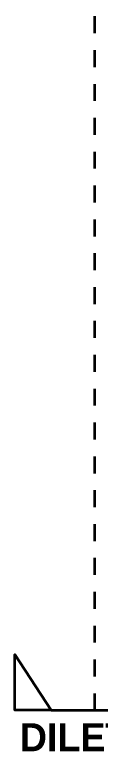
# Model space of a CAD drawing. Header units: millimetres. Extents: x 635850 to 824661, y -5878409 to -5774454.
# Drawn here: x 785225 to 785758, y -5825232 to -5820627 of the extents above; entities that cross this region are included whole.
import ezdxf

# ---------------------------------------------------------------- set-up
doc = ezdxf.new("R2010")
doc.units = ezdxf.units.MM
doc.header["$MEASUREMENT"] = 0
doc.linetypes.add('Dashed', pattern=[211.666667, 105.833333, -105.833333])
doc.layers.add('A - Ndertesa 5 - 2D Drafting - General_Pen_No__6', color=5, linetype='Continuous', lineweight=35)
doc.layers.add('A - Ndertesa 5 - Fletaa_Pen_No__46', color=5, linetype='Continuous', lineweight=25)
doc.styles.add('GENERATED_STYLE_4', font='GOTHIC.TTF')

msp = doc.modelspace()

# ---------------------------------------------------------------- linework, layer by layer
at = {"layer": 'A - Ndertesa 5 - 2D Drafting - General_Pen_No__6', "color": 5, "linetype": 'Dashed', "lineweight": 35}
msp.add_lwpolyline([(785725, -5824975.7), (785725, -5774454.4)], dxfattribs=at)
at = {"layer": 'A - Ndertesa 5 - 2D Drafting - General_Pen_No__6', "color": 5, "linetype": 'Continuous', "lineweight": 35}
msp.add_lwpolyline([(785451.8, -5824975.7), (785225.2, -5824975.7), (785225.2, -5824625.7), (785451.8, -5824975.7), (786224.7, -5824975.7), (786224.7, -5824625.7), (785998.2, -5824975.7)], dxfattribs=at)

# ---------------------------------------------------------------- texts
at = {"layer": 'A - Ndertesa 5 - Fletaa_Pen_No__46', "color": 5, "linetype": 'Continuous', "lineweight": 25, "insert": (785725, -5825231.7), "char_height": 175, "attachment_point": 8, "style": 'GENERATED_STYLE_4'}
msp.add_mtext('\\A1;{\\pqc;\\fCentury Gothic|b1|i0|c0|p34;DILETIM}', dxfattribs=at)

doc.saveas('drawing.dxf')
